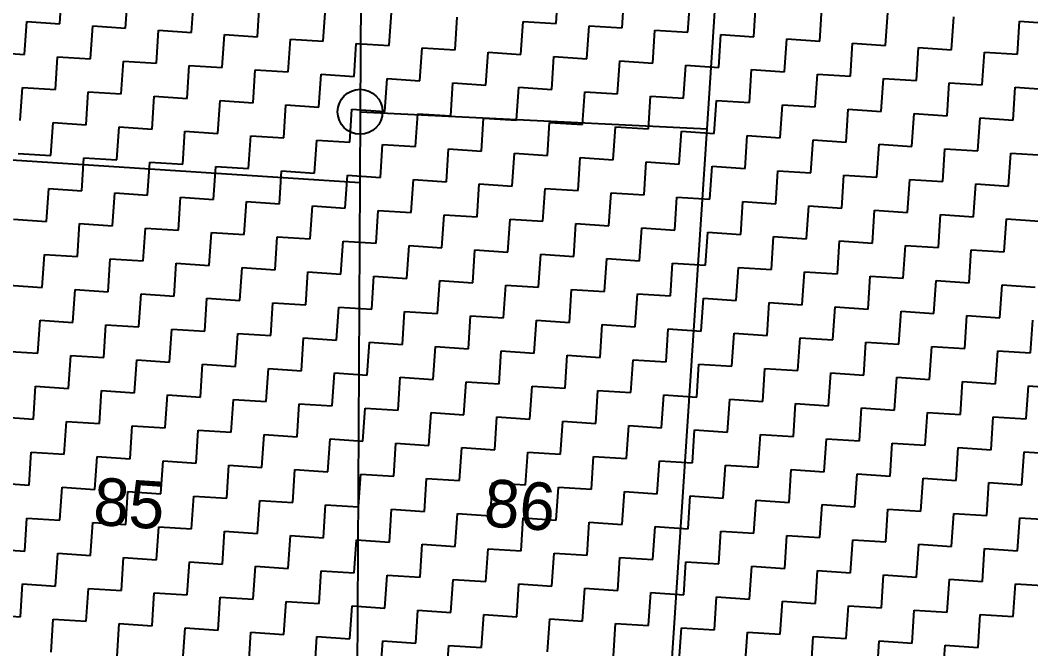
# Model space of a CAD drawing. Header units: metres. Extents: x 286068 to 287358, y 2005630 to 2007098.
# Drawn here: x 286992.5 to 287092, y 2006932.1 to 2006993.9 of the extents above; entities that cross this region are included whole.
import ezdxf
from ezdxf.enums import TextEntityAlignment as Align

# ---------------------------------------------------------------- set-up
doc = ezdxf.new("R2010")
doc.units = ezdxf.units.M
for name, color, linetype in [('POLY_HATCH', 12, 'Continuous'), ('POLY_PARCEL', 6, 'Continuous'), ('TEXT_PARCEL', 7, 'Continuous')]:
    doc.layers.add(name, color=color, linetype=linetype)
doc.styles.add('TEXT_MAP', font='')
doc.styles.get('TEXT_MAP').set_extended_font_data('Kruti Dev 050')

msp = doc.modelspace()

# ---------------------------------------------------------------- linework, layer by layer
msp.add_circle((287025.96, 2006984.943), 2.212)
at = {"layer": 'POLY_HATCH', "linetype": 'Continuous'}
for p, q in [((286996.406, 2006993.606), (286996.621, 2006996.848)), ((287045.248, 2006993.62), (287045.464, 2006996.862)), ((287002.889, 2006993.176), (287003.105, 2006996.418)), ((287009.373, 2006992.745), (287009.588, 2006995.987)), ((287051.732, 2006993.19), (287051.947, 2006996.431)), ((287058.216, 2006992.759), (287058.431, 2006996.001)), ((287015.857, 2006992.315), (287016.072, 2006995.557)), ((287022.34, 2006991.885), (287022.556, 2006995.126)), ((287064.699, 2006992.329), (287064.915, 2006995.571)), ((287071.183, 2006991.898), (287071.398, 2006995.14)), ((286992.949, 2006990.58), (286993.164, 2006993.821)), ((286993.164, 2006993.821), (286996.406, 2006993.606)), ((287028.824, 2006991.454), (287029.039, 2006994.696)), ((287035.308, 2006991.024), (287035.523, 2006994.266)), ((287041.791, 2006990.593), (287042.007, 2006993.835)), ((287042.007, 2006993.835), (287045.248, 2006993.62)), ((287077.667, 2006991.468), (287077.882, 2006994.71)), ((287084.15, 2006991.038), (287084.366, 2006994.279)), ((287090.634, 2006990.607), (287090.849, 2006993.849)), ((287090.849, 2006993.849), (287094.091, 2006993.634)), ((286999.432, 2006990.149), (286999.648, 2006993.391)), ((286999.648, 2006993.391), (287002.889, 2006993.176)), ((287005.916, 2006989.719), (287006.131, 2006992.961)), ((287006.131, 2006992.961), (287009.373, 2006992.745)), ((287048.275, 2006990.163), (287048.49, 2006993.405)), ((287048.49, 2006993.405), (287051.732, 2006993.19)), ((287054.759, 2006989.733), (287054.974, 2006992.974)), ((287054.974, 2006992.974), (287058.216, 2006992.759)), ((287012.4, 2006989.288), (287012.615, 2006992.53)), ((287012.615, 2006992.53), (287015.857, 2006992.315)), ((287018.883, 2006988.858), (287019.099, 2006992.1)), ((287019.099, 2006992.1), (287022.34, 2006991.885)), ((287061.242, 2006989.302), (287061.458, 2006992.544)), ((287061.458, 2006992.544), (287064.699, 2006992.329)), ((287067.726, 2006988.872), (287067.941, 2006992.114)), ((287067.941, 2006992.114), (287071.183, 2006991.898)), ((286989.707, 2006990.795), (286992.949, 2006990.58)), ((287025.367, 2006988.428), (287025.582, 2006991.669)), ((287025.582, 2006991.669), (287028.824, 2006991.454)), ((287031.851, 2006987.997), (287032.066, 2006991.239)), ((287032.066, 2006991.239), (287035.308, 2006991.024)), ((287038.334, 2006987.567), (287038.55, 2006990.809)), ((287038.55, 2006990.809), (287041.791, 2006990.593)), ((287074.21, 2006988.441), (287074.425, 2006991.683)), ((287074.425, 2006991.683), (287077.667, 2006991.468)), ((287080.693, 2006988.011), (287080.909, 2006991.253)), ((287080.909, 2006991.253), (287084.15, 2006991.038)), ((287087.177, 2006987.581), (287087.392, 2006990.822)), ((287087.392, 2006990.822), (287090.634, 2006990.607)), ((286995.975, 2006987.123), (286996.191, 2006990.364)), ((286996.191, 2006990.364), (286999.432, 2006990.149)), ((287002.459, 2006986.692), (287002.674, 2006989.934)), ((287002.674, 2006989.934), (287005.916, 2006989.719)), ((287044.818, 2006987.136), (287045.033, 2006990.378)), ((287045.033, 2006990.378), (287048.275, 2006990.163)), ((287051.302, 2006986.706), (287051.517, 2006989.948)), ((287051.517, 2006989.948), (287054.759, 2006989.733)), ((287008.943, 2006986.262), (287009.158, 2006989.504)), ((287009.158, 2006989.504), (287012.4, 2006989.288)), ((287015.426, 2006985.831), (287015.642, 2006989.073)), ((287015.642, 2006989.073), (287018.883, 2006988.858)), ((287057.785, 2006986.276), (287058.001, 2006989.517)), ((287058.001, 2006989.517), (287061.242, 2006989.302)), ((287064.269, 2006985.845), (287064.484, 2006989.087)), ((287064.484, 2006989.087), (287067.726, 2006988.872)), ((287021.91, 2006985.401), (287022.125, 2006988.643)), ((287022.125, 2006988.643), (287025.367, 2006988.428)), ((287028.394, 2006984.971), (287028.609, 2006988.212)), ((287028.609, 2006988.212), (287031.851, 2006987.997)), ((287034.877, 2006984.54), (287035.093, 2006987.782)), ((287035.093, 2006987.782), (287038.334, 2006987.567)), ((287070.753, 2006985.415), (287070.968, 2006988.657)), ((287070.968, 2006988.657), (287074.21, 2006988.441)), ((287077.236, 2006984.984), (287077.452, 2006988.226)), ((287077.452, 2006988.226), (287080.693, 2006988.011)), ((287083.72, 2006984.554), (287083.935, 2006987.796)), ((287083.935, 2006987.796), (287087.177, 2006987.581)), ((286992.518, 2006984.096), (286992.734, 2006987.338)), ((286992.734, 2006987.338), (286995.975, 2006987.123)), ((286999.002, 2006983.666), (286999.217, 2006986.907)), ((286999.217, 2006986.907), (287002.459, 2006986.692)), ((287041.361, 2006984.11), (287041.576, 2006987.352)), ((287041.576, 2006987.352), (287044.818, 2006987.136)), ((287047.845, 2006983.679), (287048.06, 2006986.921)), ((287048.06, 2006986.921), (287051.302, 2006986.706)), ((287090.204, 2006984.123), (287090.419, 2006987.365)), ((287090.419, 2006987.365), (287093.661, 2006987.15)), ((287005.486, 2006983.235), (287005.701, 2006986.477)), ((287005.701, 2006986.477), (287008.943, 2006986.262)), ((287011.969, 2006982.805), (287012.185, 2006986.047)), ((287012.185, 2006986.047), (287015.426, 2006985.831)), ((287054.328, 2006983.249), (287054.544, 2006986.491)), ((287054.544, 2006986.491), (287057.785, 2006986.276)), ((287060.812, 2006982.819), (287061.027, 2006986.06)), ((287061.027, 2006986.06), (287064.269, 2006985.845)), ((287018.453, 2006982.374), (287018.668, 2006985.616)), ((287018.668, 2006985.616), (287021.91, 2006985.401)), ((287024.937, 2006981.944), (287025.152, 2006985.186)), ((287025.152, 2006985.186), (287028.394, 2006984.971)), ((287067.296, 2006982.388), (287067.511, 2006985.63)), ((287067.511, 2006985.63), (287070.753, 2006985.415)), ((287073.779, 2006981.958), (287073.995, 2006985.2)), ((287073.995, 2006985.2), (287077.236, 2006984.984)), ((286995.545, 2006980.639), (286995.76, 2006983.881)), ((286995.76, 2006983.881), (286999.002, 2006983.666)), ((287031.42, 2006981.514), (287031.636, 2006984.755)), ((287031.636, 2006984.755), (287034.877, 2006984.54)), ((287037.904, 2006981.083), (287038.119, 2006984.325)), ((287038.119, 2006984.325), (287041.361, 2006984.11)), ((287044.388, 2006980.653), (287044.603, 2006983.895)), ((287044.603, 2006983.895), (287047.845, 2006983.679)), ((287080.263, 2006981.527), (287080.478, 2006984.769)), ((287080.478, 2006984.769), (287083.72, 2006984.554)), ((287086.747, 2006981.097), (287086.962, 2006984.339)), ((287086.962, 2006984.339), (287090.204, 2006984.123)), ((287002.029, 2006980.209), (287002.244, 2006983.45)), ((287002.244, 2006983.45), (287005.486, 2006983.235)), ((287008.512, 2006979.778), (287008.728, 2006983.02)), ((287008.728, 2006983.02), (287011.969, 2006982.805)), ((287050.871, 2006980.222), (287051.087, 2006983.464)), ((287051.087, 2006983.464), (287054.328, 2006983.249)), ((287057.355, 2006979.792), (287057.57, 2006983.034)), ((287057.57, 2006983.034), (287060.812, 2006982.819)), ((287014.996, 2006979.348), (287015.211, 2006982.59)), ((287015.211, 2006982.59), (287018.453, 2006982.374)), ((287021.48, 2006978.917), (287021.695, 2006982.159)), ((287021.695, 2006982.159), (287024.937, 2006981.944)), ((287063.839, 2006979.361), (287064.054, 2006982.603)), ((287064.054, 2006982.603), (287067.296, 2006982.388)), ((287070.322, 2006978.931), (287070.538, 2006982.173)), ((287070.538, 2006982.173), (287073.779, 2006981.958)), ((286992.303, 2006980.854), (286995.545, 2006980.639)), ((287027.963, 2006978.487), (287028.178, 2006981.729)), ((287028.178, 2006981.729), (287031.42, 2006981.514)), ((287034.447, 2006978.056), (287034.662, 2006981.298)), ((287034.662, 2006981.298), (287037.904, 2006981.083)), ((287040.931, 2006977.626), (287041.146, 2006980.868)), ((287041.146, 2006980.868), (287044.388, 2006980.653)), ((287076.806, 2006978.501), (287077.021, 2006981.742)), ((287077.021, 2006981.742), (287080.263, 2006981.527)), ((287083.29, 2006978.07), (287083.505, 2006981.312)), ((287083.505, 2006981.312), (287086.747, 2006981.097)), ((287089.773, 2006977.64), (287089.988, 2006980.882)), ((287089.988, 2006980.882), (287093.23, 2006980.666)), ((286998.572, 2006977.182), (286998.787, 2006980.424)), ((286998.787, 2006980.424), (287002.029, 2006980.209)), ((287005.055, 2006976.752), (287005.27, 2006979.993)), ((287005.27, 2006979.993), (287008.512, 2006979.778)), ((287047.414, 2006977.196), (287047.629, 2006980.438)), ((287047.629, 2006980.438), (287050.871, 2006980.222)), ((287053.898, 2006976.765), (287054.113, 2006980.007)), ((287054.113, 2006980.007), (287057.355, 2006979.792)), ((287011.539, 2006976.321), (287011.754, 2006979.563)), ((287011.754, 2006979.563), (287014.996, 2006979.348)), ((287018.023, 2006975.891), (287018.238, 2006979.133)), ((287018.238, 2006979.133), (287021.48, 2006978.917)), ((287060.382, 2006976.335), (287060.597, 2006979.577)), ((287060.597, 2006979.577), (287063.839, 2006979.361)), ((287066.865, 2006975.904), (287067.08, 2006979.146)), ((287067.08, 2006979.146), (287070.322, 2006978.931)), ((287024.506, 2006975.46), (287024.721, 2006978.702)), ((287024.721, 2006978.702), (287027.963, 2006978.487)), ((287030.99, 2006975.03), (287031.205, 2006978.272)), ((287031.205, 2006978.272), (287034.447, 2006978.056)), ((287037.474, 2006974.599), (287037.689, 2006977.841)), ((287037.689, 2006977.841), (287040.931, 2006977.626)), ((287073.349, 2006975.474), (287073.564, 2006978.716)), ((287073.564, 2006978.716), (287076.806, 2006978.501)), ((287079.833, 2006975.044), (287080.048, 2006978.285)), ((287080.048, 2006978.285), (287083.29, 2006978.07)), ((287086.316, 2006974.613), (287086.531, 2006977.855)), ((287086.531, 2006977.855), (287089.773, 2006977.64)), ((286995.115, 2006974.155), (286995.33, 2006977.397)), ((286995.33, 2006977.397), (286998.572, 2006977.182)), ((287001.598, 2006973.725), (287001.813, 2006976.967)), ((287001.813, 2006976.967), (287005.055, 2006976.752)), ((287043.957, 2006974.169), (287044.172, 2006977.411)), ((287044.172, 2006977.411), (287047.414, 2006977.196)), ((287050.441, 2006973.739), (287050.656, 2006976.98)), ((287050.656, 2006976.98), (287053.898, 2006976.765)), ((287008.082, 2006973.294), (287008.297, 2006976.536)), ((287008.297, 2006976.536), (287011.539, 2006976.321)), ((287014.566, 2006972.864), (287014.781, 2006976.106)), ((287014.781, 2006976.106), (287018.023, 2006975.891)), ((287056.925, 2006973.308), (287057.14, 2006976.55)), ((287057.14, 2006976.55), (287060.382, 2006976.335)), ((287063.408, 2006972.878), (287063.623, 2006976.12)), ((287063.623, 2006976.12), (287066.865, 2006975.904)), ((287021.049, 2006972.434), (287021.264, 2006975.675)), ((287021.264, 2006975.675), (287024.506, 2006975.46)), ((287027.533, 2006972.003), (287027.748, 2006975.245)), ((287027.748, 2006975.245), (287030.99, 2006975.03)), ((287069.892, 2006972.447), (287070.107, 2006975.689)), ((287070.107, 2006975.689), (287073.349, 2006975.474)), ((287076.376, 2006972.017), (287076.591, 2006975.259)), ((287076.591, 2006975.259), (287079.833, 2006975.044)), ((286991.873, 2006974.371), (286995.115, 2006974.155)), ((286998.141, 2006970.698), (286998.356, 2006973.94)), ((286998.356, 2006973.94), (287001.598, 2006973.725)), ((287034.017, 2006971.573), (287034.232, 2006974.815)), ((287034.232, 2006974.815), (287037.474, 2006974.599)), ((287040.5, 2006971.142), (287040.715, 2006974.384)), ((287040.715, 2006974.384), (287043.957, 2006974.169)), ((287046.984, 2006970.712), (287047.199, 2006973.954)), ((287047.199, 2006973.954), (287050.441, 2006973.739)), ((287082.859, 2006971.587), (287083.074, 2006974.828)), ((287083.074, 2006974.828), (287086.316, 2006974.613)), ((287089.343, 2006971.156), (287089.558, 2006974.398)), ((287089.558, 2006974.398), (287092.8, 2006974.183)), ((287004.625, 2006970.268), (287004.84, 2006973.51)), ((287004.84, 2006973.51), (287008.082, 2006973.294)), ((287011.109, 2006969.837), (287011.324, 2006973.079)), ((287011.324, 2006973.079), (287014.566, 2006972.864)), ((287053.468, 2006970.282), (287053.683, 2006973.523)), ((287053.683, 2006973.523), (287056.925, 2006973.308)), ((287059.951, 2006969.851), (287060.166, 2006973.093)), ((287060.166, 2006973.093), (287063.408, 2006972.878)), ((287017.592, 2006969.407), (287017.807, 2006972.649)), ((287017.807, 2006972.649), (287021.049, 2006972.434)), ((287024.076, 2006968.977), (287024.291, 2006972.218)), ((287024.291, 2006972.218), (287027.533, 2006972.003)), ((287066.435, 2006969.421), (287066.65, 2006972.663)), ((287066.65, 2006972.663), (287069.892, 2006972.447)), ((287072.919, 2006968.99), (287073.134, 2006972.232)), ((287073.134, 2006972.232), (287076.376, 2006972.017)), ((286994.684, 2006967.672), (286994.899, 2006970.913)), ((286994.899, 2006970.913), (286998.141, 2006970.698)), ((287030.559, 2006968.546), (287030.775, 2006971.788)), ((287030.775, 2006971.788), (287034.017, 2006971.573)), ((287037.043, 2006968.116), (287037.258, 2006971.358)), ((287037.258, 2006971.358), (287040.5, 2006971.142)), ((287043.527, 2006967.685), (287043.742, 2006970.927)), ((287043.742, 2006970.927), (287046.984, 2006970.712)), ((287079.402, 2006968.56), (287079.617, 2006971.802)), ((287079.617, 2006971.802), (287082.859, 2006971.587)), ((287085.886, 2006968.13), (287086.101, 2006971.371)), ((287086.101, 2006971.371), (287089.343, 2006971.156)), ((287001.168, 2006967.241), (287001.383, 2006970.483)), ((287001.383, 2006970.483), (287004.625, 2006970.268)), ((287007.651, 2006966.811), (287007.867, 2006970.053)), ((287007.867, 2006970.053), (287011.109, 2006969.837)), ((287050.01, 2006967.255), (287050.226, 2006970.497)), ((287050.226, 2006970.497), (287053.468, 2006970.282)), ((287056.494, 2006966.825), (287056.709, 2006970.066)), ((287056.709, 2006970.066), (287059.951, 2006969.851)), ((287014.135, 2006966.38), (287014.35, 2006969.622)), ((287014.35, 2006969.622), (287017.592, 2006969.407)), ((287020.619, 2006965.95), (287020.834, 2006969.192)), ((287020.834, 2006969.192), (287024.076, 2006968.977)), ((287062.978, 2006966.394), (287063.193, 2006969.636)), ((287063.193, 2006969.636), (287066.435, 2006969.421)), ((287069.461, 2006965.964), (287069.677, 2006969.206)), ((287069.677, 2006969.206), (287072.919, 2006968.99)), ((286991.442, 2006967.887), (286994.684, 2006967.672)), ((287027.102, 2006965.52), (287027.318, 2006968.761)), ((287027.318, 2006968.761), (287030.559, 2006968.546)), ((287033.586, 2006965.089), (287033.801, 2006968.331)), ((287033.801, 2006968.331), (287037.043, 2006968.116)), ((287040.07, 2006964.659), (287040.285, 2006967.901)), ((287040.285, 2006967.901), (287043.527, 2006967.685)), ((287075.945, 2006965.533), (287076.16, 2006968.775)), ((287076.16, 2006968.775), (287079.402, 2006968.56)), ((287082.429, 2006965.103), (287082.644, 2006968.345)), ((287082.644, 2006968.345), (287085.886, 2006968.13)), ((287088.912, 2006964.673), (287089.128, 2006967.914)), ((287089.128, 2006967.914), (287092.369, 2006967.699)), ((286997.711, 2006964.215), (286997.926, 2006967.456)), ((286997.926, 2006967.456), (287001.168, 2006967.241)), ((287004.194, 2006963.784), (287004.41, 2006967.026)), ((287004.41, 2006967.026), (287007.651, 2006966.811)), ((287046.553, 2006964.228), (287046.769, 2006967.47)), ((287046.769, 2006967.47), (287050.01, 2006967.255)), ((287053.037, 2006963.798), (287053.252, 2006967.04)), ((287053.252, 2006967.04), (287056.494, 2006966.825)), ((287010.678, 2006963.354), (287010.893, 2006966.596)), ((287010.893, 2006966.596), (287014.135, 2006966.38)), ((287017.162, 2006962.923), (287017.377, 2006966.165)), ((287017.377, 2006966.165), (287020.619, 2006965.95)), ((287059.521, 2006963.368), (287059.736, 2006966.609)), ((287059.736, 2006966.609), (287062.978, 2006966.394)), ((287066.004, 2006962.937), (287066.22, 2006966.179)), ((287066.22, 2006966.179), (287069.461, 2006965.964)), ((287023.645, 2006962.493), (287023.861, 2006965.735)), ((287023.861, 2006965.735), (287027.102, 2006965.52)), ((287030.129, 2006962.063), (287030.344, 2006965.304)), ((287030.344, 2006965.304), (287033.586, 2006965.089)), ((287072.488, 2006962.507), (287072.703, 2006965.749)), ((287072.703, 2006965.749), (287075.945, 2006965.533)), ((287078.972, 2006962.076), (287079.187, 2006965.318)), ((287079.187, 2006965.318), (287082.429, 2006965.103)), ((287085.455, 2006961.646), (287085.671, 2006964.888)), ((287085.671, 2006964.888), (287088.912, 2006964.673)), ((286994.254, 2006961.188), (286994.469, 2006964.43)), ((286994.469, 2006964.43), (286997.711, 2006964.215)), ((287000.737, 2006960.758), (287000.953, 2006963.999)), ((287000.953, 2006963.999), (287004.194, 2006963.784)), ((287036.613, 2006961.632), (287036.828, 2006964.874)), ((287036.828, 2006964.874), (287040.07, 2006964.659)), ((287043.096, 2006961.202), (287043.312, 2006964.444)), ((287043.312, 2006964.444), (287046.553, 2006964.228)), ((287049.58, 2006960.771), (287049.795, 2006964.013)), ((287049.795, 2006964.013), (287053.037, 2006963.798)), ((287091.939, 2006961.215), (287092.154, 2006964.457)), ((287007.221, 2006960.327), (287007.436, 2006963.569)), ((287007.436, 2006963.569), (287010.678, 2006963.354)), ((287013.705, 2006959.897), (287013.92, 2006963.139)), ((287013.92, 2006963.139), (287017.162, 2006962.923)), ((287056.064, 2006960.341), (287056.279, 2006963.583)), ((287056.279, 2006963.583), (287059.521, 2006963.368)), ((287062.547, 2006959.91), (287062.763, 2006963.152)), ((287062.763, 2006963.152), (287066.004, 2006962.937)), ((287020.188, 2006959.466), (287020.404, 2006962.708)), ((287020.404, 2006962.708), (287023.645, 2006962.493)), ((287026.672, 2006959.036), (287026.887, 2006962.278)), ((287026.887, 2006962.278), (287030.129, 2006962.063)), ((287069.031, 2006959.48), (287069.246, 2006962.722)), ((287069.246, 2006962.722), (287072.488, 2006962.507)), ((287075.515, 2006959.05), (287075.73, 2006962.292)), ((287075.73, 2006962.292), (287078.972, 2006962.076)), ((286991.012, 2006961.403), (286994.254, 2006961.188)), ((286997.28, 2006957.731), (286997.496, 2006960.973)), ((286997.496, 2006960.973), (287000.737, 2006960.758)), ((287033.156, 2006958.606), (287033.371, 2006961.847)), ((287033.371, 2006961.847), (287036.613, 2006961.632)), ((287039.639, 2006958.175), (287039.855, 2006961.417)), ((287039.855, 2006961.417), (287043.096, 2006961.202)), ((287046.123, 2006957.745), (287046.338, 2006960.987)), ((287046.338, 2006960.987), (287049.58, 2006960.771)), ((287081.998, 2006958.619), (287082.214, 2006961.861)), ((287082.214, 2006961.861), (287085.455, 2006961.646)), ((287088.482, 2006958.189), (287088.697, 2006961.431)), ((287088.697, 2006961.431), (287091.939, 2006961.215)), ((287003.764, 2006957.301), (287003.979, 2006960.542)), ((287003.979, 2006960.542), (287007.221, 2006960.327)), ((287010.248, 2006956.87), (287010.463, 2006960.112)), ((287010.463, 2006960.112), (287013.705, 2006959.897)), ((287052.607, 2006957.314), (287052.822, 2006960.556)), ((287052.822, 2006960.556), (287056.064, 2006960.341)), ((287059.09, 2006956.884), (287059.306, 2006960.126)), ((287059.306, 2006960.126), (287062.547, 2006959.91)), ((287016.731, 2006956.44), (287016.947, 2006959.682)), ((287016.947, 2006959.682), (287020.188, 2006959.466)), ((287023.215, 2006956.009), (287023.43, 2006959.251)), ((287023.43, 2006959.251), (287026.672, 2006959.036)), ((287065.574, 2006956.453), (287065.789, 2006959.695)), ((287065.789, 2006959.695), (287069.031, 2006959.48)), ((287072.058, 2006956.023), (287072.273, 2006959.265)), ((287072.273, 2006959.265), (287075.515, 2006959.05)), ((286993.823, 2006954.704), (286994.039, 2006957.946)), ((286994.039, 2006957.946), (286997.28, 2006957.731)), ((287029.699, 2006955.579), (287029.914, 2006958.821)), ((287029.914, 2006958.821), (287033.156, 2006958.606)), ((287036.182, 2006955.148), (287036.398, 2006958.39)), ((287036.398, 2006958.39), (287039.639, 2006958.175)), ((287042.666, 2006954.718), (287042.881, 2006957.96)), ((287042.881, 2006957.96), (287046.123, 2006957.745)), ((287078.541, 2006955.593), (287078.757, 2006958.834)), ((287078.757, 2006958.834), (287081.998, 2006958.619)), ((287085.025, 2006955.162), (287085.24, 2006958.404)), ((287085.24, 2006958.404), (287088.482, 2006958.189)), ((287091.509, 2006954.732), (287091.724, 2006957.974)), ((287091.724, 2006957.974), (287094.966, 2006957.758)), ((287000.307, 2006954.274), (287000.522, 2006957.516)), ((287000.522, 2006957.516), (287003.764, 2006957.301)), ((287006.791, 2006953.843), (287007.006, 2006957.085)), ((287007.006, 2006957.085), (287010.248, 2006956.87)), ((287049.15, 2006954.288), (287049.365, 2006957.529)), ((287049.365, 2006957.529), (287052.607, 2006957.314)), ((287055.633, 2006953.857), (287055.849, 2006957.099)), ((287055.849, 2006957.099), (287059.09, 2006956.884)), ((287013.274, 2006953.413), (287013.49, 2006956.655)), ((287013.49, 2006956.655), (287016.731, 2006956.44)), ((287019.758, 2006952.983), (287019.973, 2006956.225)), ((287019.973, 2006956.225), (287023.215, 2006956.009)), ((287062.117, 2006953.427), (287062.332, 2006956.669)), ((287062.332, 2006956.669), (287065.574, 2006956.453)), ((287068.601, 2006952.996), (287068.816, 2006956.238)), ((287068.816, 2006956.238), (287072.058, 2006956.023)), ((287026.242, 2006952.552), (287026.457, 2006955.794)), ((287026.457, 2006955.794), (287029.699, 2006955.579)), ((287032.725, 2006952.122), (287032.941, 2006955.364)), ((287032.941, 2006955.364), (287036.182, 2006955.148)), ((287075.084, 2006952.566), (287075.3, 2006955.808)), ((287075.3, 2006955.808), (287078.541, 2006955.593)), ((287081.568, 2006952.136), (287081.783, 2006955.377)), ((287081.783, 2006955.377), (287085.025, 2006955.162)), ((287088.052, 2006951.705), (287088.267, 2006954.947)), ((287088.267, 2006954.947), (287091.509, 2006954.732)), ((286990.581, 2006954.92), (286993.823, 2006954.704)), ((286996.85, 2006951.247), (286997.065, 2006954.489)), ((286997.065, 2006954.489), (287000.307, 2006954.274)), ((287003.334, 2006950.817), (287003.549, 2006954.059)), ((287003.549, 2006954.059), (287006.791, 2006953.843)), ((287039.209, 2006951.691), (287039.424, 2006954.933)), ((287039.424, 2006954.933), (287042.666, 2006954.718)), ((287045.693, 2006951.261), (287045.908, 2006954.503)), ((287045.908, 2006954.503), (287049.15, 2006954.288)), ((287052.176, 2006950.831), (287052.391, 2006954.072)), ((287052.391, 2006954.072), (287055.633, 2006953.857)), ((287009.817, 2006950.386), (287010.032, 2006953.628)), ((287010.032, 2006953.628), (287013.274, 2006953.413)), ((287016.301, 2006949.956), (287016.516, 2006953.198)), ((287016.516, 2006953.198), (287019.758, 2006952.983)), ((287058.66, 2006950.4), (287058.875, 2006953.642)), ((287058.875, 2006953.642), (287062.117, 2006953.427)), ((287065.144, 2006949.97), (287065.359, 2006953.212)), ((287065.359, 2006953.212), (287068.601, 2006952.996)), ((287022.785, 2006949.526), (287023, 2006952.767)), ((287023, 2006952.767), (287026.242, 2006952.552)), ((287029.268, 2006949.095), (287029.483, 2006952.337)), ((287029.483, 2006952.337), (287032.725, 2006952.122)), ((287071.627, 2006949.539), (287071.842, 2006952.781)), ((287071.842, 2006952.781), (287075.084, 2006952.566)), ((287078.111, 2006949.109), (287078.326, 2006952.351)), ((287078.326, 2006952.351), (287081.568, 2006952.136)), ((286993.393, 2006948.221), (286993.608, 2006951.462)), ((286993.608, 2006951.462), (286996.85, 2006951.247)), ((286999.877, 2006947.79), (287000.092, 2006951.032)), ((287000.092, 2006951.032), (287003.334, 2006950.817)), ((287035.752, 2006948.665), (287035.967, 2006951.907)), ((287035.967, 2006951.907), (287039.209, 2006951.691)), ((287042.236, 2006948.234), (287042.451, 2006951.476)), ((287042.451, 2006951.476), (287045.693, 2006951.261)), ((287048.719, 2006947.804), (287048.934, 2006951.046)), ((287048.934, 2006951.046), (287052.176, 2006950.831)), ((287084.595, 2006948.679), (287084.81, 2006951.92)), ((287084.81, 2006951.92), (287088.052, 2006951.705)), ((287091.078, 2006948.248), (287091.293, 2006951.49)), ((287091.293, 2006951.49), (287094.535, 2006951.275)), ((287006.36, 2006947.36), (287006.575, 2006950.602)), ((287006.575, 2006950.602), (287009.817, 2006950.386)), ((287012.844, 2006946.929), (287013.059, 2006950.171)), ((287013.059, 2006950.171), (287016.301, 2006949.956)), ((287055.203, 2006947.374), (287055.418, 2006950.615)), ((287055.418, 2006950.615), (287058.66, 2006950.4)), ((287061.687, 2006946.943), (287061.902, 2006950.185)), ((287061.902, 2006950.185), (287065.144, 2006949.97)), ((287019.328, 2006946.499), (287019.543, 2006949.741)), ((287019.543, 2006949.741), (287022.785, 2006949.526)), ((287025.811, 2006946.069), (287026.026, 2006949.31)), ((287026.026, 2006949.31), (287029.268, 2006949.095)), ((287068.17, 2006946.513), (287068.385, 2006949.755)), ((287068.385, 2006949.755), (287071.627, 2006949.539)), ((287074.654, 2006946.082), (287074.869, 2006949.324)), ((287074.869, 2006949.324), (287078.111, 2006949.109)), ((286990.151, 2006948.436), (286993.393, 2006948.221)), ((286996.42, 2006944.764), (286996.635, 2006948.005)), ((286996.635, 2006948.005), (286999.877, 2006947.79)), ((287032.295, 2006945.638), (287032.51, 2006948.88)), ((287032.51, 2006948.88), (287035.752, 2006948.665)), ((287038.779, 2006945.208), (287038.994, 2006948.45)), ((287038.994, 2006948.45), (287042.236, 2006948.234)), ((287045.262, 2006944.777), (287045.477, 2006948.019)), ((287045.477, 2006948.019), (287048.719, 2006947.804)), ((287081.138, 2006945.652), (287081.353, 2006948.894)), ((287081.353, 2006948.894), (287084.595, 2006948.679)), ((287087.621, 2006945.222), (287087.836, 2006948.463)), ((287087.836, 2006948.463), (287091.078, 2006948.248)), ((287002.903, 2006944.333), (287003.118, 2006947.575)), ((287003.118, 2006947.575), (287006.36, 2006947.36)), ((287009.387, 2006943.903), (287009.602, 2006947.145)), ((287009.602, 2006947.145), (287012.844, 2006946.929)), ((287051.746, 2006944.347), (287051.961, 2006947.589)), ((287051.961, 2006947.589), (287055.203, 2006947.374)), ((287058.23, 2006943.917), (287058.445, 2006947.158)), ((287058.445, 2006947.158), (287061.687, 2006946.943)), ((287015.871, 2006943.472), (287016.086, 2006946.714)), ((287016.086, 2006946.714), (287019.328, 2006946.499)), ((287022.354, 2006943.042), (287022.569, 2006946.284)), ((287022.569, 2006946.284), (287025.811, 2006946.069)), ((287064.713, 2006943.486), (287064.928, 2006946.728)), ((287064.928, 2006946.728), (287068.17, 2006946.513)), ((287071.197, 2006943.056), (287071.412, 2006946.298)), ((287071.412, 2006946.298), (287074.654, 2006946.082)), ((287028.838, 2006942.612), (287029.053, 2006945.853)), ((287029.053, 2006945.853), (287032.295, 2006945.638)), ((287035.322, 2006942.181), (287035.537, 2006945.423)), ((287035.537, 2006945.423), (287038.779, 2006945.208)), ((287077.681, 2006942.625), (287077.896, 2006945.867)), ((287077.896, 2006945.867), (287081.138, 2006945.652)), ((287084.164, 2006942.195), (287084.379, 2006945.437)), ((287084.379, 2006945.437), (287087.621, 2006945.222)), ((287090.648, 2006941.764), (287090.863, 2006945.006)), ((287090.863, 2006945.006), (287094.105, 2006944.791)), ((286992.963, 2006941.737), (286993.178, 2006944.979)), ((286993.178, 2006944.979), (286996.42, 2006944.764)), ((286999.446, 2006941.307), (286999.661, 2006944.548)), ((286999.661, 2006944.548), (287002.903, 2006944.333)), ((287005.93, 2006940.876), (287006.145, 2006944.118)), ((287006.145, 2006944.118), (287009.387, 2006943.903)), ((287041.805, 2006941.751), (287042.02, 2006944.993)), ((287042.02, 2006944.993), (287045.262, 2006944.777)), ((287048.289, 2006941.32), (287048.504, 2006944.562)), ((287048.504, 2006944.562), (287051.746, 2006944.347)), ((287054.773, 2006940.89), (287054.988, 2006944.132)), ((287054.988, 2006944.132), (287058.23, 2006943.917)), ((287012.413, 2006940.446), (287012.629, 2006943.688)), ((287012.629, 2006943.688), (287015.871, 2006943.472)), ((287018.897, 2006940.015), (287019.112, 2006943.257)), ((287019.112, 2006943.257), (287022.354, 2006943.042)), ((287061.256, 2006940.46), (287061.471, 2006943.701)), ((287061.471, 2006943.701), (287064.713, 2006943.486)), ((287067.74, 2006940.029), (287067.955, 2006943.271)), ((287067.955, 2006943.271), (287071.197, 2006943.056)), ((287025.381, 2006939.585), (287025.596, 2006942.827)), ((287025.596, 2006942.827), (287028.838, 2006942.612)), ((287031.864, 2006939.155), (287032.08, 2006942.396)), ((287032.08, 2006942.396), (287035.322, 2006942.181)), ((287074.223, 2006939.599), (287074.439, 2006942.841)), ((287074.439, 2006942.841), (287077.681, 2006942.625)), ((287080.707, 2006939.168), (287080.922, 2006942.41)), ((287080.922, 2006942.41), (287084.164, 2006942.195)), ((286989.721, 2006941.952), (286992.963, 2006941.737)), ((286995.989, 2006938.28), (286996.204, 2006941.522)), ((286996.204, 2006941.522), (286999.446, 2006941.307)), ((287002.473, 2006937.85), (287002.688, 2006941.091)), ((287002.688, 2006941.091), (287005.93, 2006940.876)), ((287038.348, 2006938.724), (287038.563, 2006941.966)), ((287038.563, 2006941.966), (287041.805, 2006941.751)), ((287044.832, 2006938.294), (287045.047, 2006941.536)), ((287045.047, 2006941.536), (287048.289, 2006941.32)), ((287051.315, 2006937.863), (287051.531, 2006941.105)), ((287051.531, 2006941.105), (287054.773, 2006940.89)), ((287087.191, 2006938.738), (287087.406, 2006941.98)), ((287087.406, 2006941.98), (287090.648, 2006941.764)), ((287008.956, 2006937.419), (287009.172, 2006940.661)), ((287009.172, 2006940.661), (287012.413, 2006940.446)), ((287015.44, 2006936.989), (287015.655, 2006940.231)), ((287015.655, 2006940.231), (287018.897, 2006940.015)), ((287057.799, 2006937.433), (287058.014, 2006940.675)), ((287058.014, 2006940.675), (287061.256, 2006940.46)), ((287064.283, 2006937.002), (287064.498, 2006940.244)), ((287064.498, 2006940.244), (287067.74, 2006940.029)), ((287021.924, 2006936.558), (287022.139, 2006939.8)), ((287022.139, 2006939.8), (287025.381, 2006939.585)), ((287028.407, 2006936.128), (287028.623, 2006939.37)), ((287028.623, 2006939.37), (287031.864, 2006939.155)), ((287070.766, 2006936.572), (287070.982, 2006939.814)), ((287070.982, 2006939.814), (287074.223, 2006939.599)), ((287077.25, 2006936.142), (287077.465, 2006939.383)), ((287077.465, 2006939.383), (287080.707, 2006939.168)), ((286992.532, 2006935.253), (286992.747, 2006938.495)), ((286992.747, 2006938.495), (286995.989, 2006938.28)), ((286999.016, 2006934.823), (286999.231, 2006938.065)), ((286999.231, 2006938.065), (287002.473, 2006937.85)), ((287034.891, 2006935.697), (287035.106, 2006938.939)), ((287035.106, 2006938.939), (287038.348, 2006938.724)), ((287041.375, 2006935.267), (287041.59, 2006938.509)), ((287041.59, 2006938.509), (287044.832, 2006938.294)), ((287047.858, 2006934.837), (287048.074, 2006938.078)), ((287048.074, 2006938.078), (287051.315, 2006937.863)), ((287083.734, 2006935.711), (287083.949, 2006938.953)), ((287083.949, 2006938.953), (287087.191, 2006938.738)), ((287090.217, 2006935.281), (287090.433, 2006938.523)), ((287090.433, 2006938.523), (287093.674, 2006938.307)), ((287005.499, 2006934.393), (287005.715, 2006937.634)), ((287005.715, 2006937.634), (287008.956, 2006937.419)), ((287011.983, 2006933.962), (287012.198, 2006937.204)), ((287012.198, 2006937.204), (287015.44, 2006936.989)), ((287054.342, 2006934.406), (287054.557, 2006937.648)), ((287054.557, 2006937.648), (287057.799, 2006937.433)), ((287060.826, 2006933.976), (287061.041, 2006937.218)), ((287061.041, 2006937.218), (287064.283, 2006937.002)), ((287018.467, 2006933.532), (287018.682, 2006936.774)), ((287018.682, 2006936.774), (287021.924, 2006936.558)), ((287024.95, 2006933.101), (287025.166, 2006936.343)), ((287025.166, 2006936.343), (287028.407, 2006936.128)), ((287067.309, 2006933.545), (287067.525, 2006936.787)), ((287067.525, 2006936.787), (287070.766, 2006936.572)), ((287073.793, 2006933.115), (287074.008, 2006936.357)), ((287074.008, 2006936.357), (287077.25, 2006936.142)), ((286989.29, 2006935.469), (286992.532, 2006935.253)), ((287031.434, 2006932.671), (287031.649, 2006935.913)), ((287031.649, 2006935.913), (287034.891, 2006935.697)), ((287037.918, 2006932.24), (287038.133, 2006935.482)), ((287038.133, 2006935.482), (287041.375, 2006935.267)), ((287080.277, 2006932.685), (287080.492, 2006935.926)), ((287080.492, 2006935.926), (287083.734, 2006935.711)), ((287086.76, 2006932.254), (287086.976, 2006935.496)), ((287086.976, 2006935.496), (287090.217, 2006935.281)), ((286995.559, 2006931.796), (286995.774, 2006935.038)), ((286995.774, 2006935.038), (286999.016, 2006934.823)), ((287002.042, 2006931.366), (287002.258, 2006934.608)), ((287002.258, 2006934.608), (287005.499, 2006934.393)), ((287008.526, 2006930.935), (287008.741, 2006934.177)), ((287008.741, 2006934.177), (287011.983, 2006933.962)), ((287044.401, 2006931.81), (287044.617, 2006935.052)), ((287044.617, 2006935.052), (287047.858, 2006934.837)), ((287050.885, 2006931.38), (287051.1, 2006934.621)), ((287051.1, 2006934.621), (287054.342, 2006934.406)), ((287057.369, 2006930.949), (287057.584, 2006934.191)), ((287057.584, 2006934.191), (287060.826, 2006933.976)), ((287015.01, 2006930.505), (287015.225, 2006933.747)), ((287015.225, 2006933.747), (287018.467, 2006933.532)), ((287021.493, 2006930.075), (287021.709, 2006933.316)), ((287021.709, 2006933.316), (287024.95, 2006933.101)), ((287063.852, 2006930.519), (287064.068, 2006933.761)), ((287064.068, 2006933.761), (287067.309, 2006933.545)), ((287070.336, 2006930.088), (287070.551, 2006933.33)), ((287070.551, 2006933.33), (287073.793, 2006933.115)), ((287027.977, 2006929.644), (287028.192, 2006932.886)), ((287028.192, 2006932.886), (287031.434, 2006932.671)), ((287034.461, 2006929.214), (287034.676, 2006932.456)), ((287034.676, 2006932.456), (287037.918, 2006932.24)), ((287076.82, 2006929.658), (287077.035, 2006932.9)), ((287077.035, 2006932.9), (287080.277, 2006932.685)), ((287083.303, 2006929.228), (287083.519, 2006932.469)), ((287083.519, 2006932.469), (287086.76, 2006932.254))]:
    msp.add_line(p, q, dxfattribs=at)
at = {"layer": 'POLY_PARCEL'}
for p, q in [((287060.11, 2006983.279), (287064.774, 2007053.481)), ((287026.166, 2007022.878), (287025.96, 2006984.943)), ((287025.96, 2006984.943), (287025.923, 2006977.992)), ((287025.96, 2006984.943), (287060.11, 2006983.279)), ((287055.021, 2006906.678), (287060.11, 2006983.279)), ((286981.584, 2006980.878), (287025.923, 2006977.992)), ((287025.923, 2006977.992), (287025.566, 2006912.079))]:
    msp.add_line(p, q, dxfattribs=at)

# ---------------------------------------------------------------- texts
at = {"layer": 'TEXT_PARCEL', "style": 'TEXT_MAP'}
for s, p in [('85', (287003.241, 2006946.43)), ('86', (287041.669, 2006946.275))]:
    msp.add_text(s, height=4.6785, rotation=356.20205, dxfattribs=at).set_placement(p, align=Align.MIDDLE)

doc.saveas('drawing.dxf')
